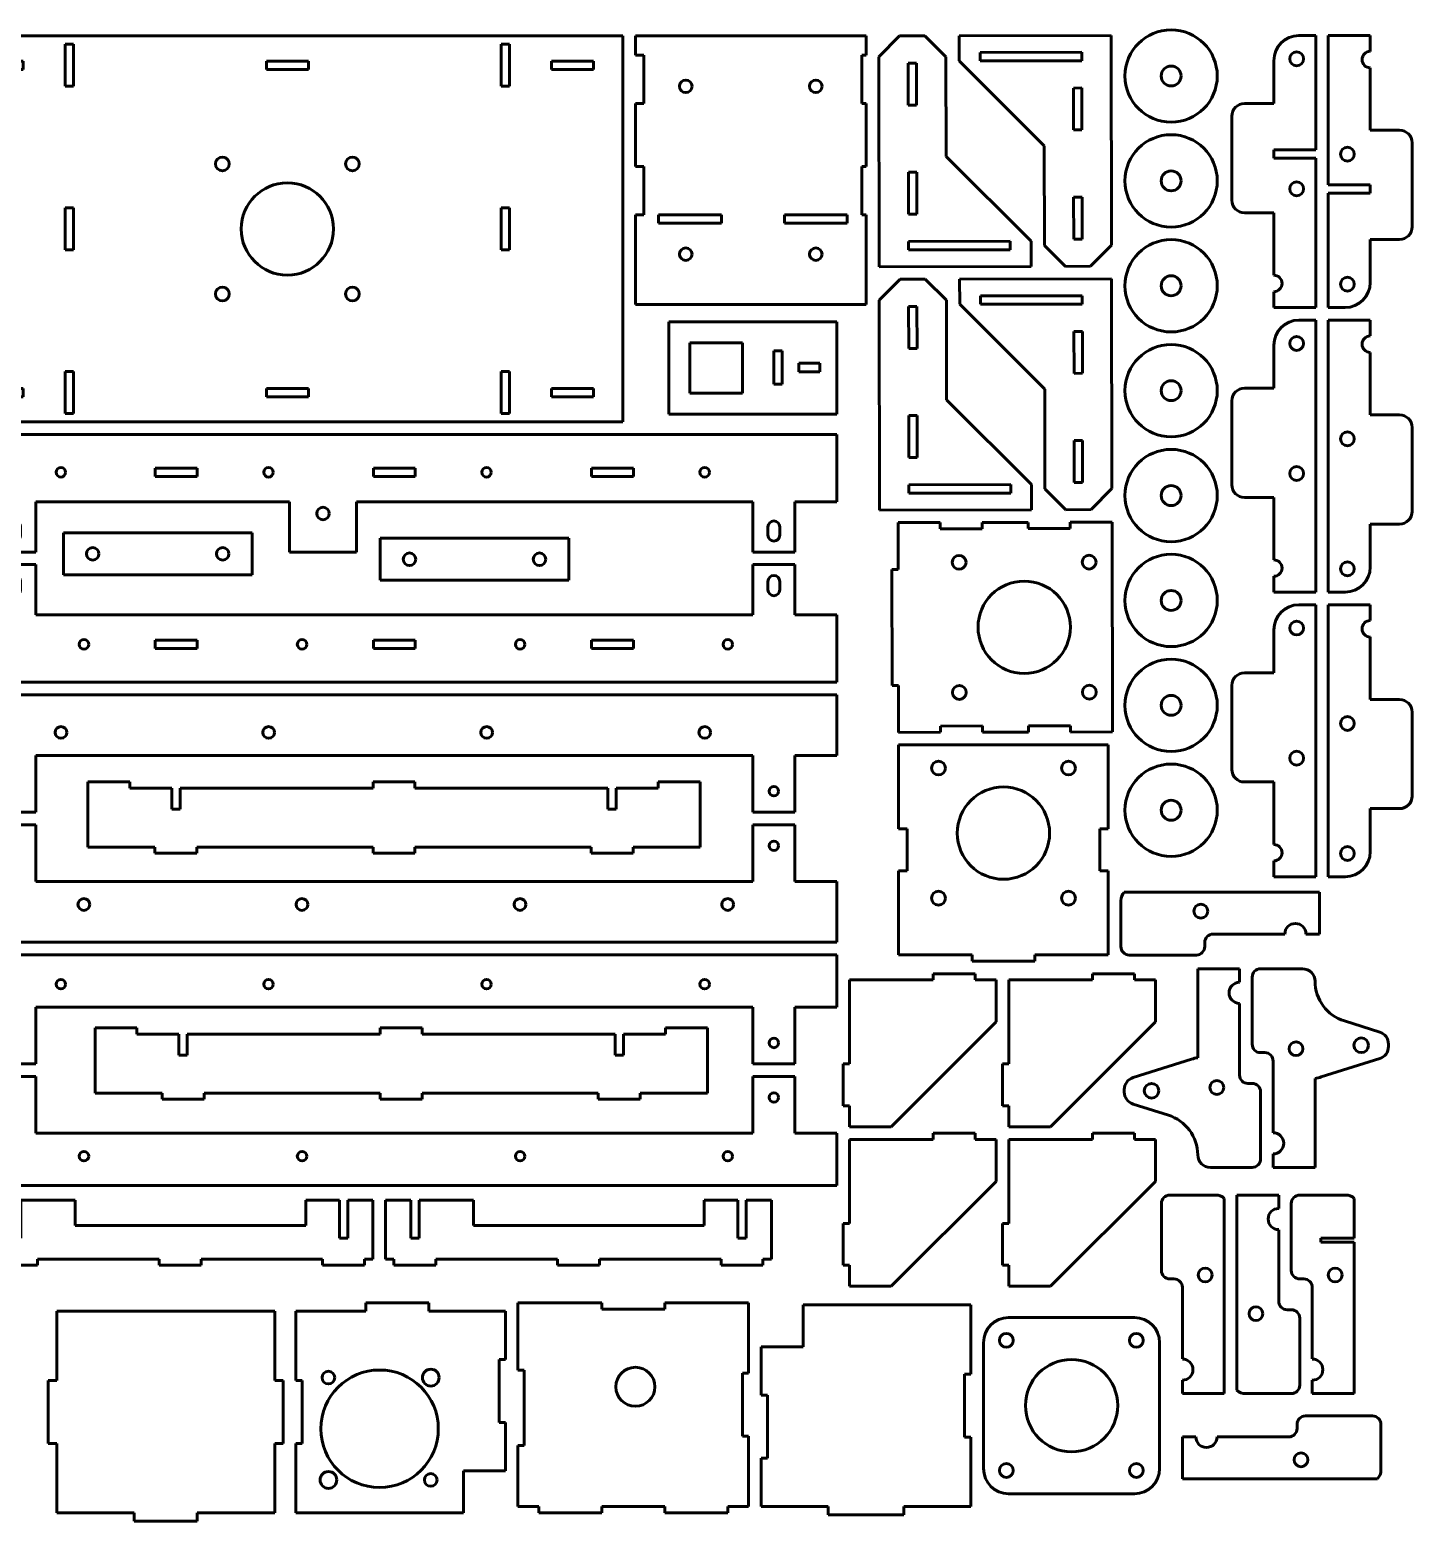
# Model space of a CAD drawing. Header units: millimetres. Extents: x 25 to 1179, y 185 to 548.
# Drawn here: x 849.4 to 1179.1, y 192.1 to 547.6 of the extents above; entities that cross this region are included whole.
import ezdxf

# ---------------------------------------------------------------- set-up
doc = ezdxf.new("R2010")
doc.units = ezdxf.units.MM
for name, color, linetype in [('Default', 7, 'Continuous'), ('EXRTUDER_BASE', 7, 'Continuous'), ('EXT_FAN_', 7, 'Continuous'), ('EXT_FRONT', 7, 'Continuous'), ('EXT_SIDE', 7, 'Continuous'), ('EXT_TOP_', 7, 'Continuous'), ('EXTRUDER_BOTTOM', 7, 'Continuous'), ('EXTRUDER_BOTTOM_', 7, 'Continuous'), ('EXTRUDER_MIDDLE', 7, 'Continuous'), ('EXTRUDER_MIDDLE_', 7, 'Continuous'), ('EXTRUDER_TOP', 7, 'Continuous'), ('LEG', 7, 'Continuous'), ('LIMIT_SWICH_PLAT', 7, 'Continuous'), ('LONG_SUPPORT', 7, 'Continuous'), ('MOTOR_CLAMP', 7, 'Continuous'), ('RACK_PINION_SIDE', 7, 'Continuous'), ('SMALL_SUPPORT', 7, 'Continuous'), ('TOP_CORNER_SUPPO', 7, 'Continuous'), ('X_HOLDING_PLATE', 7, 'Continuous'), ('X_HOLDING_PLATE_', 7, 'Continuous'), ('X_HOLDING_TOP_PL', 7, 'Continuous'), ('X_MIDDLE_PLATE', 7, 'Continuous'), ('X_RACK_SUPPORT_P', 7, 'Continuous'), ('X_SLIDE_PLATE', 7, 'Continuous'), ('Z_SLIDE_PLATE', 7, 'Continuous')]:
    doc.layers.add(name, color=color, linetype=linetype)

# ---------------------------------------------------------------- blocks, each defined once
blk = doc.blocks.new('SE14')
at = {"layer": 'LEG', "color": 7, "linetype": 'Continuous', "lineweight": 60}
for p, q in [((1056.86, 546.11), (1051.87, 541.1)), ((1056.86, 546.11), (1062.86, 546.12)), ((1067.87, 541.13), (1062.86, 546.12)), ((1051.97, 491.1), (1051.87, 541.1)), ((1067.87, 541.13), (1067.92, 517.36)), ((1060.88, 539.62), (1058.88, 539.61)), ((1058.88, 539.61), (1058.9, 529.61)), ((1060.88, 539.62), (1060.9, 529.62)), ((1058.9, 529.61), (1060.9, 529.62)), ((1088.19, 497.17), (1067.92, 517.36)), ((1060.93, 513.62), (1058.93, 513.61)), ((1058.93, 513.61), (1058.95, 503.61)), ((1060.93, 513.62), (1060.95, 503.62)), ((1058.95, 503.61), (1060.95, 503.62)), ((1083.22, 497.16), (1058.96, 497.11)), ((1058.96, 497.11), (1058.96, 495.11)), ((1083.23, 495.16), (1058.96, 495.11)), ((1083.22, 497.16), (1083.23, 495.16)), ((1088.2, 491.17), (1088.19, 497.17)), ((1088.2, 491.17), (1051.97, 491.1))]:
    blk.add_line(p, q, dxfattribs=at)
blk = doc.blocks.new('SE15')
at = {"layer": 'LEG', "color": 7, "linetype": 'Continuous', "lineweight": 60}
for p, q in [((1071.05, 546.14), (1107.27, 546.21)), ((1071.05, 546.14), (1071.06, 540.14)), ((1107.27, 546.21), (1107.37, 496.21)), ((1076.02, 542.15), (1100.28, 542.2)), ((1076.02, 540.15), (1076.02, 542.15)), ((1100.29, 540.2), (1100.28, 542.2)), ((1071.06, 540.14), (1091.33, 519.95)), ((1076.02, 540.15), (1100.29, 540.2)), ((1100.3, 533.7), (1098.3, 533.69)), ((1098.32, 523.69), (1098.3, 533.69)), ((1100.32, 523.7), (1100.3, 533.7)), ((1098.32, 523.69), (1100.32, 523.7)), ((1091.37, 496.18), (1091.33, 519.95)), ((1100.35, 507.7), (1098.35, 507.69)), ((1098.37, 497.69), (1098.35, 507.69)), ((1100.37, 497.7), (1100.35, 507.7)), ((1098.37, 497.69), (1100.37, 497.7)), ((1091.37, 496.18), (1096.38, 491.19)), ((1102.38, 491.2), (1107.37, 496.21)), ((1102.38, 491.2), (1096.38, 491.19))]:
    blk.add_line(p, q, dxfattribs=at)
blk = doc.blocks.new('SE18')
at = {"layer": 'MOTOR_CLAMP', "color": 7, "linetype": 'Continuous', "lineweight": 60}
for p, q in [((1056.51, 430.11), (1066.51, 430.13)), ((1056.53, 418.93), (1056.51, 430.11)), ((1066.51, 430.13), (1066.51, 428.63)), ((1076.51, 430.15), (1087.51, 430.17)), ((1076.51, 430.15), (1076.51, 428.65)), ((1087.51, 428.67), (1087.51, 430.17)), ((1097.51, 430.19), (1107.51, 430.21)), ((1097.51, 430.19), (1097.51, 428.69)), ((1107.51, 430.21), (1107.61, 380.21)), ((1066.51, 428.63), (1076.51, 428.65)), ((1087.51, 428.67), (1097.51, 428.69)), ((1055.09, 391.28), (1055.03, 418.93)), ((1055.03, 418.93), (1056.53, 418.93)), ((1056.59, 391.29), (1055.09, 391.28)), ((1056.61, 380.11), (1056.59, 391.29)), ((1066.61, 381.63), (1076.61, 381.65)), ((1066.61, 381.63), (1066.61, 380.13)), ((1076.61, 381.65), (1076.61, 380.15)), ((1087.61, 381.67), (1097.61, 381.69)), ((1087.61, 380.17), (1087.61, 381.67)), ((1097.61, 381.69), (1097.61, 380.19)), ((1066.61, 380.13), (1056.61, 380.11)), ((1087.61, 380.17), (1076.61, 380.15)), ((1107.61, 380.21), (1097.61, 380.19))]:
    blk.add_line(p, q, dxfattribs=at)
for centre, radius in [((1071.03, 420.64), 1.65), ((1102.03, 420.7), 1.65), ((1086.56, 405.17), 11), ((1071.09, 389.64), 1.65), ((1102.09, 389.7), 1.65)]:
    blk.add_circle(centre, radius, dxfattribs=at)
blk = doc.blocks.new('SE22')
at = {"layer": 'LEG', "color": 7, "linetype": 'Continuous', "lineweight": 60}
for p, q in [((1056.98, 488.11), (1051.99, 483.1)), ((1056.98, 488.11), (1062.98, 488.12)), ((1067.99, 483.13), (1062.98, 488.12)), ((1052.09, 433.1), (1051.99, 483.1)), ((1060.99, 481.62), (1058.99, 481.61)), ((1058.99, 481.61), (1059.01, 471.61)), ((1060.99, 481.62), (1061.01, 471.62)), ((1067.99, 483.13), (1068.04, 459.36)), ((1059.01, 471.61), (1061.01, 471.62)), ((1088.31, 439.17), (1068.04, 459.36)), ((1061.04, 455.62), (1059.04, 455.61)), ((1059.04, 455.61), (1059.06, 445.61)), ((1061.04, 455.62), (1061.06, 445.62)), ((1059.06, 445.61), (1061.06, 445.62)), ((1083.34, 439.16), (1059.08, 439.11)), ((1059.08, 439.11), (1059.08, 437.11)), ((1083.34, 439.16), (1083.35, 437.16)), ((1088.32, 433.17), (1088.31, 439.17)), ((1083.35, 437.16), (1059.08, 437.11)), ((1088.32, 433.17), (1052.09, 433.1))]:
    blk.add_line(p, q, dxfattribs=at)
blk = doc.blocks.new('SE23')
at = {"layer": 'LEG', "color": 7, "linetype": 'Continuous', "lineweight": 60}
for p, q in [((1071.16, 488.14), (1107.39, 488.21)), ((1071.16, 488.14), (1071.18, 482.14)), ((1107.39, 488.21), (1107.49, 438.21)), ((1076.14, 484.15), (1100.4, 484.2)), ((1076.14, 482.15), (1076.14, 484.15)), ((1100.4, 482.2), (1100.4, 484.2)), ((1071.18, 482.14), (1091.44, 461.95)), ((1076.14, 482.15), (1100.4, 482.2)), ((1100.42, 475.7), (1098.42, 475.69)), ((1098.44, 465.69), (1098.42, 475.69)), ((1100.44, 465.7), (1100.42, 475.7)), ((1098.44, 465.69), (1100.44, 465.7)), ((1091.49, 438.18), (1091.44, 461.95)), ((1100.47, 449.7), (1098.47, 449.69)), ((1098.49, 439.69), (1098.47, 449.69)), ((1100.49, 439.7), (1100.47, 449.7)), ((1091.49, 438.18), (1096.5, 433.19)), ((1098.49, 439.69), (1100.49, 439.7)), ((1102.5, 433.2), (1107.49, 438.21)), ((1102.5, 433.2), (1096.5, 433.19))]:
    blk.add_line(p, q, dxfattribs=at)
blk = doc.blocks.new('SE33')
at = {"layer": 'MOTOR_CLAMP', "color": 7, "linetype": 'Continuous', "lineweight": 60}
for p, q in [((1056.61, 377.11), (1106.61, 377.11)), ((1056.61, 357.11), (1056.61, 377.11)), ((1106.61, 377.11), (1106.61, 357.11)), ((1058.61, 357.11), (1056.61, 357.11)), ((1058.61, 347.11), (1058.61, 357.11)), ((1106.61, 357.11), (1104.61, 357.11)), ((1104.61, 347.11), (1104.61, 357.11)), ((1056.61, 327.11), (1056.61, 347.11)), ((1058.61, 347.11), (1056.61, 347.11)), ((1106.61, 347.11), (1104.61, 347.11)), ((1106.61, 347.11), (1106.61, 327.11)), ((1074.11, 327.11), (1056.61, 327.11)), ((1074.11, 325.61), (1074.11, 327.11)), ((1106.61, 327.11), (1089.11, 327.11)), ((1089.11, 325.61), (1089.11, 327.11)), ((1089.11, 325.61), (1074.11, 325.61))]:
    blk.add_line(p, q, dxfattribs=at)
for centre, radius in [((1066.11, 371.61), 1.65), ((1097.11, 371.61), 1.65), ((1081.61, 356.11), 11), ((1066.11, 340.61), 1.65), ((1097.11, 340.61), 1.65)]:
    blk.add_circle(centre, radius, dxfattribs=at)
blk = doc.blocks.new('SE39')
at = {"layer": 'TOP_CORNER_SUPPO', "color": 7, "linetype": 'Continuous', "lineweight": 60}
for p, q in [((1044.86, 321.1), (1044.86, 301.1)), ((1064.86, 321.1), (1044.86, 321.1)), ((1064.86, 322.6), (1064.86, 321.1)), ((1064.86, 322.6), (1074.86, 322.6)), ((1074.86, 322.6), (1074.86, 321.1)), ((1079.86, 321.1), (1074.86, 321.1)), ((1079.86, 311.1), (1079.86, 321.1)), ((1079.86, 311.1), (1054.86, 286.1)), ((1043.36, 301.1), (1044.86, 301.1)), ((1043.36, 291.1), (1043.36, 301.1)), ((1043.36, 291.1), (1044.86, 291.1)), ((1044.86, 291.1), (1044.86, 286.1)), ((1044.86, 286.1), (1054.86, 286.1))]:
    blk.add_line(p, q, dxfattribs=at)
blk = doc.blocks.new('SE47')
at = {"layer": 'TOP_CORNER_SUPPO', "color": 7, "linetype": 'Continuous', "lineweight": 60}
for p, q in [((1082.86, 321.1), (1082.86, 301.1)), ((1102.86, 321.1), (1082.86, 321.1)), ((1102.86, 322.6), (1102.86, 321.1)), ((1102.86, 322.6), (1112.86, 322.6)), ((1112.86, 322.6), (1112.86, 321.1)), ((1117.86, 321.1), (1112.86, 321.1)), ((1117.86, 311.1), (1117.86, 321.1)), ((1117.86, 311.1), (1092.86, 286.1)), ((1081.36, 301.1), (1082.86, 301.1)), ((1081.36, 291.1), (1081.36, 301.1)), ((1081.36, 291.1), (1082.86, 291.1)), ((1082.86, 291.1), (1082.86, 286.1)), ((1082.86, 286.1), (1092.86, 286.1))]:
    blk.add_line(p, q, dxfattribs=at)
blk = doc.blocks.new('SE60')
at = {"layer": 'TOP_CORNER_SUPPO', "color": 7, "linetype": 'Continuous', "lineweight": 60}
for p, q in [((1102.86, 284.6), (1102.86, 283.1)), ((1102.86, 284.6), (1112.86, 284.6)), ((1112.86, 284.6), (1112.86, 283.1)), ((1082.86, 283.1), (1082.86, 263.1)), ((1102.86, 283.1), (1082.86, 283.1)), ((1117.86, 283.1), (1112.86, 283.1)), ((1117.86, 273.1), (1117.86, 283.1)), ((1117.86, 273.1), (1092.86, 248.1)), ((1081.36, 263.1), (1082.86, 263.1)), ((1081.36, 253.1), (1081.36, 263.1)), ((1081.36, 253.1), (1082.86, 253.1)), ((1082.86, 253.1), (1082.86, 248.1)), ((1082.86, 248.1), (1092.86, 248.1))]:
    blk.add_line(p, q, dxfattribs=at)
blk = doc.blocks.new('SE61')
at = {"layer": 'TOP_CORNER_SUPPO', "color": 7, "linetype": 'Continuous', "lineweight": 60}
for p, q in [((1064.86, 284.6), (1064.86, 283.1)), ((1064.86, 284.6), (1074.86, 284.6)), ((1074.86, 284.6), (1074.86, 283.1)), ((1044.86, 283.1), (1044.86, 263.1)), ((1064.86, 283.1), (1044.86, 283.1)), ((1079.86, 283.1), (1074.86, 283.1)), ((1079.86, 273.1), (1079.86, 283.1)), ((1079.86, 273.1), (1054.86, 248.1)), ((1043.36, 263.1), (1044.86, 263.1)), ((1043.36, 253.1), (1043.36, 263.1)), ((1043.36, 253.1), (1044.86, 253.1)), ((1044.86, 253.1), (1044.86, 248.1)), ((1044.86, 248.1), (1054.86, 248.1))]:
    blk.add_line(p, q, dxfattribs=at)
blk = doc.blocks.new('SE77')
at = {"layer": 'Z_SLIDE_PLATE', "color": 7, "linetype": 'Continuous', "lineweight": 60}
for p, q in [((830.86, 454.1), (830.86, 546.1)), ((830.86, 546.1), (990.86, 546.1)), ((857.86, 544.11), (857.86, 534.11)), ((857.86, 544.11), (859.86, 544.11)), ((859.86, 544.11), (859.86, 534.11)), ((961.86, 544.11), (961.86, 534.11)), ((961.86, 544.11), (963.86, 544.11)), ((963.86, 544.11), (963.86, 534.11)), ((990.86, 546.1), (990.86, 454.1)), ((837.86, 540.1), (847.86, 540.1)), ((837.86, 540.1), (837.86, 538.1)), ((837.86, 538.1), (847.86, 538.1)), ((847.86, 540.1), (847.86, 538.1)), ((905.86, 540.1), (905.86, 538.1)), ((905.86, 540.1), (915.86, 540.1)), ((905.86, 538.1), (915.86, 538.1)), ((915.86, 538.1), (915.86, 540.1)), ((973.86, 540.1), (983.86, 540.1)), ((973.86, 540.1), (973.86, 538.1)), ((973.86, 538.1), (983.86, 538.1)), ((983.86, 538.1), (983.86, 540.1)), ((859.86, 534.11), (857.86, 534.11)), ((963.86, 534.11), (961.86, 534.11)), ((857.86, 505.11), (859.86, 505.11)), ((857.86, 505.11), (857.86, 495.11)), ((859.86, 505.11), (859.86, 495.11)), ((961.86, 505.11), (963.86, 505.11)), ((961.86, 505.11), (961.86, 495.11)), ((963.86, 505.11), (963.86, 495.11)), ((859.86, 495.11), (857.86, 495.11)), ((963.86, 495.11), (961.86, 495.11)), ((859.86, 466.11), (857.86, 466.11)), ((857.86, 466.11), (857.86, 456.11)), ((859.86, 466.11), (859.86, 456.11)), ((963.86, 466.11), (961.86, 466.11)), ((961.86, 466.11), (961.86, 456.11)), ((963.86, 466.11), (963.86, 456.11)), ((847.86, 462.11), (837.86, 462.11)), ((837.86, 460.11), (837.86, 462.11)), ((847.86, 460.11), (847.86, 462.11)), ((905.86, 462.11), (905.86, 460.11)), ((905.86, 462.11), (915.86, 462.11)), ((915.86, 460.11), (915.86, 462.11)), ((973.86, 462.11), (983.86, 462.11)), ((973.86, 462.11), (973.86, 460.11)), ((983.86, 460.11), (983.86, 462.11)), ((837.86, 460.11), (847.86, 460.11)), ((905.86, 460.11), (915.86, 460.11)), ((973.86, 460.11), (983.86, 460.11)), ((857.86, 456.11), (859.86, 456.11)), ((961.86, 456.11), (963.86, 456.11)), ((990.86, 454.1), (830.86, 454.1))]:
    blk.add_line(p, q, dxfattribs=at)
for centre, radius in [((895.36, 515.6), 1.65), ((926.36, 515.6), 1.65), ((910.86, 500.1), 11), ((895.36, 484.6), 1.65), ((926.36, 484.6), 1.65)]:
    blk.add_circle(centre, radius, dxfattribs=at)
blk = doc.blocks.new('SE78')
at = {"layer": 'SMALL_SUPPORT', "color": 7, "linetype": 'Continuous', "lineweight": 60}
for p, q in [((839.27, 254.6), (839.27, 268.6)), ((839.27, 268.6), (845.27, 268.6)), ((845.27, 259.6), (845.27, 268.6)), ((847.27, 259.6), (847.27, 268.6)), ((860.27, 268.6), (847.27, 268.6)), ((860.27, 268.6), (860.27, 262.6)), ((915.27, 268.6), (915.27, 262.6)), ((915.27, 268.6), (923.27, 268.6)), ((923.27, 259.6), (923.27, 268.6)), ((925.27, 259.6), (925.27, 268.6)), ((931.27, 268.6), (925.27, 268.6)), ((931.27, 268.6), (931.27, 254.6)), ((847.27, 259.6), (845.27, 259.6)), ((860.27, 262.6), (915.27, 262.6)), ((925.27, 259.6), (923.27, 259.6)), ((841.27, 254.6), (839.27, 254.6)), ((841.27, 253.1), (841.27, 254.6)), ((851.27, 253.1), (841.27, 253.1)), ((880.27, 254.6), (851.27, 254.6)), ((851.27, 253.1), (851.27, 254.6)), ((880.27, 253.1), (880.27, 254.6)), ((890.27, 253.1), (880.27, 253.1)), ((890.27, 253.1), (890.27, 254.6)), ((919.27, 254.6), (890.27, 254.6)), ((919.27, 253.1), (919.27, 254.6)), ((919.27, 253.1), (929.27, 253.1)), ((931.27, 254.6), (929.27, 254.6)), ((929.27, 253.1), (929.27, 254.6))]:
    blk.add_line(p, q, dxfattribs=at)
blk = doc.blocks.new('SE79')
at = {"layer": 'SMALL_SUPPORT', "color": 7, "linetype": 'Continuous', "lineweight": 60}
for p, q in [((934.27, 254.6), (934.27, 268.6)), ((934.27, 268.6), (940.27, 268.6)), ((940.27, 259.6), (940.27, 268.6)), ((942.27, 259.6), (942.27, 268.6)), ((955.27, 268.6), (942.27, 268.6)), ((955.27, 268.6), (955.27, 262.6)), ((1010.27, 268.6), (1010.27, 262.6)), ((1010.27, 268.6), (1018.27, 268.6)), ((1018.27, 259.6), (1018.27, 268.6)), ((1020.27, 259.6), (1020.27, 268.6)), ((1026.27, 268.6), (1020.27, 268.6)), ((1026.27, 268.6), (1026.27, 254.6)), ((942.27, 259.6), (940.27, 259.6)), ((955.27, 262.6), (1010.27, 262.6)), ((1020.27, 259.6), (1018.27, 259.6)), ((936.27, 254.6), (934.27, 254.6)), ((936.27, 253.1), (936.27, 254.6)), ((946.27, 253.1), (936.27, 253.1)), ((975.27, 254.6), (946.27, 254.6)), ((946.27, 253.1), (946.27, 254.6)), ((975.27, 253.1), (975.27, 254.6)), ((985.27, 253.1), (975.27, 253.1)), ((985.27, 253.1), (985.27, 254.6)), ((1014.27, 254.6), (985.27, 254.6)), ((1014.27, 253.1), (1014.27, 254.6)), ((1014.27, 253.1), (1024.27, 253.1)), ((1026.27, 254.6), (1024.27, 254.6)), ((1024.27, 253.1), (1024.27, 254.6))]:
    blk.add_line(p, q, dxfattribs=at)
blk = doc.blocks.new('SE80')
at = {"layer": 'LONG_SUPPORT', "color": 7, "linetype": 'Continuous', "lineweight": 60}
for p, q in [((863.29, 352.79), (863.29, 368.29)), ((873.29, 368.29), (863.29, 368.29)), ((873.29, 368.29), (873.29, 366.79)), ((873.29, 366.79), (883.29, 366.79)), ((883.29, 361.79), (883.29, 366.79)), ((885.29, 366.79), (931.29, 366.79)), ((885.29, 366.79), (885.29, 361.79)), ((941.29, 368.29), (931.29, 368.29)), ((931.29, 368.29), (931.29, 366.79)), ((941.29, 368.29), (941.29, 366.79)), ((941.29, 366.79), (987.29, 366.79)), ((987.29, 366.79), (987.29, 361.79)), ((989.29, 366.79), (999.29, 366.79)), ((989.29, 361.79), (989.29, 366.79)), ((999.29, 368.29), (999.29, 366.79)), ((999.29, 368.29), (1009.29, 368.29)), ((1009.29, 368.29), (1009.29, 352.79)), ((883.29, 361.79), (885.29, 361.79)), ((989.29, 361.79), (987.29, 361.79)), ((879.29, 352.79), (863.29, 352.79)), ((879.29, 351.29), (879.29, 352.79)), ((889.29, 351.29), (889.29, 352.79)), ((931.29, 352.79), (889.29, 352.79)), ((931.29, 351.29), (931.29, 352.79)), ((941.29, 351.29), (941.29, 352.79)), ((983.29, 352.79), (941.29, 352.79)), ((983.29, 351.29), (983.29, 352.79)), ((1009.29, 352.79), (993.29, 352.79)), ((993.29, 351.29), (993.29, 352.79)), ((889.29, 351.29), (879.29, 351.29)), ((941.29, 351.29), (931.29, 351.29)), ((983.29, 351.29), (993.29, 351.29))]:
    blk.add_line(p, q, dxfattribs=at)
blk = doc.blocks.new('SE81')
at = {"layer": 'LONG_SUPPORT', "color": 7, "linetype": 'Continuous', "lineweight": 60}
for p, q in [((865, 294.16), (865, 309.66)), ((875, 309.66), (865, 309.66)), ((875, 309.66), (875, 308.16)), ((943, 309.66), (933, 309.66)), ((933, 309.66), (933, 308.16)), ((943, 309.66), (943, 308.16)), ((1001, 309.66), (1001, 308.16)), ((1001, 309.66), (1011, 309.66)), ((1011, 309.66), (1011, 294.16)), ((875, 308.16), (885, 308.16)), ((885, 303.16), (885, 308.16)), ((887, 308.16), (933, 308.16)), ((887, 308.16), (887, 303.16)), ((943, 308.16), (989, 308.16)), ((989, 308.16), (989, 303.16)), ((991, 308.16), (1001, 308.16)), ((991, 303.16), (991, 308.16)), ((885, 303.16), (887, 303.16)), ((991, 303.16), (989, 303.16)), ((881, 294.16), (865, 294.16)), ((881, 292.66), (881, 294.16)), ((891, 292.66), (881, 292.66)), ((891, 292.66), (891, 294.16)), ((933, 294.16), (891, 294.16)), ((933, 292.66), (933, 294.16)), ((943, 292.66), (933, 292.66)), ((943, 292.66), (943, 294.16)), ((985, 294.16), (943, 294.16)), ((985, 292.66), (985, 294.16)), ((985, 292.66), (995, 292.66)), ((1011, 294.16), (995, 294.16)), ((995, 292.66), (995, 294.16))]:
    blk.add_line(p, q, dxfattribs=at)
blk = doc.blocks.new('SE82')
at = {"layer": 'X_HOLDING_PLATE', "color": 7, "linetype": 'Continuous', "lineweight": 60}
for p, q in [((830.86, 435.1), (830.86, 451.1)), ((830.86, 451.1), (1041.86, 451.1)), ((1041.86, 451.1), (1041.86, 435.1)), ((879.36, 443.1), (879.36, 441.1)), ((879.36, 443.1), (889.36, 443.1)), ((879.36, 441.1), (889.36, 441.1)), ((889.36, 443.1), (889.36, 441.1)), ((941.36, 443.1), (931.36, 443.1)), ((931.36, 441.1), (931.36, 443.1)), ((941.36, 441.1), (931.36, 441.1)), ((941.36, 443.1), (941.36, 441.1)), ((993.36, 443.1), (983.36, 443.1)), ((983.36, 441.1), (983.36, 443.1)), ((993.36, 441.1), (983.36, 441.1)), ((993.36, 443.1), (993.36, 441.1)), ((840.86, 435.1), (830.86, 435.1)), ((840.86, 423.1), (840.86, 435.1)), ((911.36, 435.1), (850.86, 435.1)), ((850.86, 435.1), (850.86, 423.1)), ((911.36, 423.1), (911.36, 435.1)), ((1021.86, 435.1), (927.36, 435.1)), ((927.36, 435.1), (927.36, 423.1)), ((1021.86, 423.1), (1021.86, 435.1)), ((1031.86, 435.1), (1031.86, 423.1)), ((1041.86, 435.1), (1031.86, 435.1)), ((844.46, 427.1), (844.46, 429.1)), ((847.26, 429.1), (847.26, 427.1)), ((1025.46, 427.1), (1025.46, 429.1)), ((1028.26, 429.1), (1028.26, 427.1)), ((850.86, 423.1), (840.86, 423.1)), ((927.36, 423.1), (911.36, 423.1)), ((1031.86, 423.1), (1021.86, 423.1))]:
    blk.add_line(p, q, dxfattribs=at)
for centre, radius in [((856.85, 442.1), 1.13), ((906.36, 442.1), 1.13), ((958.36, 442.1), 1.13), ((1010.36, 442.1), 1.13), ((919.36, 432.28), 1.5)]:
    blk.add_circle(centre, radius, dxfattribs=at)
for centre, start, end in [((845.86, 429.1), 0, 180), ((1026.86, 429.1), 0, 180), ((845.86, 427.1), 180, 0), ((1026.86, 427.1), 180, 0)]:
    blk.add_arc(centre, 1.4, start, end, dxfattribs=at)
blk = doc.blocks.new('SE83')
at = {"layer": 'X_HOLDING_PLATE_', "color": 7, "linetype": 'Continuous', "lineweight": 60}
for p, q in [((840.86, 408.1), (840.86, 420.1)), ((840.86, 420.1), (850.86, 420.1)), ((850.86, 420.1), (850.86, 408.1)), ((1021.86, 408.1), (1021.86, 420.1)), ((1021.86, 420.1), (1031.86, 420.1)), ((1031.86, 420.1), (1031.86, 408.1)), ((844.46, 414.1), (844.46, 416.1)), ((847.26, 416.1), (847.26, 414.1)), ((1025.46, 414.1), (1025.46, 416.1)), ((1028.26, 416.1), (1028.26, 414.1)), ((830.86, 408.1), (840.86, 408.1)), ((830.86, 403.97), (830.86, 408.1)), ((850.86, 408.1), (1021.86, 408.1)), ((1031.86, 408.1), (1041.86, 408.1)), ((1041.86, 408.1), (1041.86, 392.1)), ((828.86, 403.97), (830.86, 403.97)), ((828.86, 395.97), (828.86, 403.97)), ((879.36, 400.1), (879.36, 402.1)), ((879.36, 402.1), (889.36, 402.1)), ((889.36, 402.1), (889.36, 400.1)), ((931.36, 402.1), (941.36, 402.1)), ((931.36, 400.1), (931.36, 402.1)), ((941.36, 402.1), (941.36, 400.1)), ((993.36, 402.1), (983.36, 402.1)), ((983.36, 400.1), (983.36, 402.1)), ((993.36, 400.1), (993.36, 402.1)), ((839.86, 400.97), (834.86, 400.97)), ((834.86, 400.97), (834.86, 398.97)), ((839.86, 398.97), (834.86, 398.97)), ((839.86, 398.97), (839.86, 400.97)), ((879.36, 400.1), (889.36, 400.1)), ((931.36, 400.1), (941.36, 400.1)), ((993.36, 400.1), (983.36, 400.1)), ((828.86, 395.97), (830.86, 395.97)), ((830.86, 392.1), (830.86, 395.97)), ((1041.86, 392.1), (830.86, 392.1))]:
    blk.add_line(p, q, dxfattribs=at)
for centre in [(862.36, 401.1), (914.36, 401.1), (966.36, 401.1), (1015.88, 401.1)]:
    blk.add_circle(centre, 1.13, dxfattribs=at)
for centre, start, end in [((845.86, 416.1), 0, 180), ((1026.86, 416.1), 0, 180), ((845.86, 414.1), 180, 0), ((1026.86, 414.1), 180, 0)]:
    blk.add_arc(centre, 1.4, start, end, dxfattribs=at)
blk = doc.blocks.new('SE84')
at = {"layer": 'X_HOLDING_TOP_PL', "color": 7, "linetype": 'Continuous', "lineweight": 60}
for p, q in [((830.86, 374.6), (830.86, 389.1)), ((830.86, 389.1), (1041.86, 389.1)), ((1041.86, 374.6), (1041.86, 389.1)), ((840.86, 374.6), (830.86, 374.6)), ((840.86, 361.1), (840.86, 374.6)), ((1021.86, 374.6), (850.86, 374.6)), ((850.86, 374.6), (850.86, 361.1)), ((1021.86, 361.1), (1021.86, 374.6)), ((1031.86, 374.6), (1031.86, 361.1)), ((1041.86, 374.6), (1031.86, 374.6)), ((850.86, 361.1), (840.86, 361.1)), ((1031.86, 361.1), (1021.86, 361.1))]:
    blk.add_line(p, q, dxfattribs=at)
for centre, radius in [((856.88, 380.1), 1.4), ((906.39, 380.1), 1.4), ((958.39, 380.1), 1.4), ((1010.39, 380.1), 1.4), ((845.86, 366.1), 1.12), ((1026.86, 366.1), 1.13)]:
    blk.add_circle(centre, radius, dxfattribs=at)
blk = doc.blocks.new('SE85')
at = {"layer": 'X_HOLDING_TOP_PL', "color": 7, "linetype": 'Continuous', "lineweight": 60}
for p, q in [((840.86, 344.6), (840.86, 358.1)), ((840.86, 358.1), (850.86, 358.1)), ((850.86, 358.1), (850.86, 344.6)), ((1021.86, 344.6), (1021.86, 358.1)), ((1021.86, 358.1), (1031.86, 358.1)), ((1031.86, 358.1), (1031.86, 344.6)), ((830.86, 344.6), (840.86, 344.6)), ((830.86, 344.6), (830.86, 330.1)), ((850.86, 344.6), (1021.86, 344.6)), ((1031.86, 344.6), (1041.86, 344.6)), ((1041.86, 344.6), (1041.86, 330.1)), ((1041.86, 330.1), (830.86, 330.1))]:
    blk.add_line(p, q, dxfattribs=at)
for centre, radius in [((845.86, 353.1), 1.13), ((1026.86, 353.1), 1.12), ((862.33, 339.1), 1.4), ((914.33, 339.1), 1.4), ((966.33, 339.1), 1.4), ((1015.85, 339.1), 1.4)]:
    blk.add_circle(centre, radius, dxfattribs=at)
blk = doc.blocks.new('SE86')
at = {"layer": 'X_MIDDLE_PLATE', "color": 7, "linetype": 'Continuous', "lineweight": 60}
for p, q in [((830.86, 314.6), (830.86, 327.1)), ((830.86, 327.1), (1041.86, 327.1)), ((1041.86, 314.6), (1041.86, 327.1)), ((840.86, 314.6), (830.86, 314.6)), ((840.86, 301.1), (840.86, 314.6)), ((1021.86, 314.6), (850.86, 314.6)), ((850.86, 314.6), (850.86, 301.1)), ((1021.86, 301.1), (1021.86, 314.6)), ((1031.86, 314.6), (1031.86, 301.1)), ((1041.86, 314.6), (1031.86, 314.6)), ((850.86, 301.1), (840.86, 301.1)), ((1031.86, 301.1), (1021.86, 301.1))]:
    blk.add_line(p, q, dxfattribs=at)
for centre, radius in [((856.85, 320.1), 1.13), ((906.36, 320.1), 1.13), ((958.36, 320.1), 1.13), ((1010.36, 320.1), 1.13), ((845.86, 306.1), 1.12), ((1026.86, 306.1), 1.13)]:
    blk.add_circle(centre, radius, dxfattribs=at)
blk = doc.blocks.new('SE87')
at = {"layer": 'X_MIDDLE_PLATE', "color": 7, "linetype": 'Continuous', "lineweight": 60}
for p, q in [((840.86, 284.6), (840.86, 298.1)), ((840.86, 298.1), (850.86, 298.1)), ((850.86, 298.1), (850.86, 284.6)), ((1021.86, 284.6), (1021.86, 298.1)), ((1021.86, 298.1), (1031.86, 298.1)), ((1031.86, 298.1), (1031.86, 284.6)), ((830.86, 284.6), (840.86, 284.6)), ((830.86, 284.6), (830.86, 272.1)), ((850.86, 284.6), (1021.86, 284.6)), ((1031.86, 284.6), (1041.86, 284.6)), ((1041.86, 284.6), (1041.86, 272.1)), ((1041.86, 272.1), (830.86, 272.1))]:
    blk.add_line(p, q, dxfattribs=at)
for centre, radius in [((845.86, 293.1), 1.13), ((1026.86, 293.1), 1.12), ((862.36, 279.1), 1.13), ((914.36, 279.1), 1.13), ((966.36, 279.1), 1.13), ((1015.88, 279.1), 1.13)]:
    blk.add_circle(centre, radius, dxfattribs=at)
blk = doc.blocks.new('SE88')
at = {"layer": 'X_SLIDE_PLATE', "color": 7, "linetype": 'Continuous', "lineweight": 60}
for p, q in [((993.86, 546.1), (1048.86, 546.1)), ((993.86, 541.49), (993.86, 546.1)), ((1048.86, 546.1), (1048.86, 541.49)), ((993.86, 541.49), (995.86, 541.49)), ((995.86, 541.49), (995.86, 529.99)), ((1048.86, 541.49), (1047.86, 541.49)), ((1047.86, 541.49), (1047.86, 529.99)), ((993.86, 514.99), (993.86, 529.99)), ((993.86, 529.99), (995.86, 529.99)), ((1048.86, 529.99), (1047.86, 529.99)), ((1048.86, 529.99), (1048.86, 514.99)), ((993.86, 514.99), (995.86, 514.99)), ((995.86, 503.49), (995.86, 514.99)), ((1048.86, 514.99), (1047.86, 514.99)), ((1047.86, 514.99), (1047.86, 503.47)), ((993.86, 482.1), (993.86, 503.49)), ((993.86, 503.49), (995.86, 503.49)), ((1014.36, 503.47), (999.36, 503.47)), ((999.36, 503.47), (999.36, 501.47)), ((999.36, 501.47), (1014.36, 501.47)), ((1014.36, 503.47), (1014.36, 501.47)), ((1029.36, 503.47), (1029.36, 501.47)), ((1044.36, 503.47), (1029.36, 503.47)), ((1044.36, 501.47), (1029.36, 501.47)), ((1044.36, 503.47), (1044.36, 501.47)), ((1048.86, 503.47), (1047.86, 503.47)), ((1048.86, 503.47), (1048.86, 482.1)), ((1048.86, 482.1), (993.86, 482.1))]:
    blk.add_line(p, q, dxfattribs=at)
for centre in [(1005.86, 534.1), (1036.86, 534.1), (1005.86, 494.1), (1036.86, 494.1)]:
    blk.add_circle(centre, 1.5, dxfattribs=at)
blk = doc.blocks.new('SE89')
at = {"layer": 'X_RACK_SUPPORT_P', "color": 7, "linetype": 'Continuous', "lineweight": 60}
for p, q in [((932.98, 416.37), (932.98, 426.37)), ((932.98, 426.37), (977.98, 426.37)), ((977.98, 426.37), (977.98, 416.37)), ((977.98, 416.37), (932.98, 416.37))]:
    blk.add_line(p, q, dxfattribs=at)
for centre in [(939.98, 421.37), (970.98, 421.37)]:
    blk.add_circle(centre, 1.5, dxfattribs=at)
blk = doc.blocks.new('SE90')
at = {"layer": 'X_RACK_SUPPORT_P', "color": 7, "linetype": 'Continuous', "lineweight": 60}
for p, q in [((857.44, 417.67), (857.44, 427.67)), ((857.44, 427.67), (902.44, 427.67)), ((902.44, 427.67), (902.44, 417.67)), ((902.44, 417.67), (857.44, 417.67))]:
    blk.add_line(p, q, dxfattribs=at)
for centre in [(864.44, 422.67), (895.44, 422.67)]:
    blk.add_circle(centre, 1.5, dxfattribs=at)
blk = doc.blocks.new('SE91')
at = {"layer": 'LIMIT_SWICH_PLAT', "color": 7, "linetype": 'Continuous', "lineweight": 60}
for p, q in [((1001.85, 455.95), (1001.85, 477.95)), ((1001.85, 477.95), (1041.85, 477.95)), ((1041.85, 477.95), (1041.85, 455.95)), ((1006.85, 472.95), (1019.35, 472.95)), ((1006.85, 460.95), (1006.85, 472.95)), ((1019.35, 472.95), (1019.35, 460.95)), ((1028.85, 471.08), (1026.85, 471.08)), ((1026.85, 463.08), (1026.85, 471.08)), ((1028.85, 463.08), (1028.85, 471.08)), ((1032.85, 468.08), (1037.85, 468.08)), ((1032.85, 466.08), (1032.85, 468.08)), ((1037.85, 466.08), (1032.85, 466.08)), ((1037.85, 468.08), (1037.85, 466.08)), ((1028.85, 463.08), (1026.85, 463.08)), ((1019.35, 460.95), (1006.85, 460.95)), ((1041.85, 455.95), (1001.85, 455.95))]:
    blk.add_line(p, q, dxfattribs=at)
blk = doc.blocks.new('SE101')
at = {"layer": 'RACK_PINION_SIDE', "color": 7, "linetype": 'Continuous', "lineweight": 60}
for radius in [11, 2.38]:
    blk.add_circle((1121.59, 536.56), radius, dxfattribs=at)
blk = doc.blocks.new('SE112')
at = {"layer": 'EXT_FAN_', "color": 7, "linetype": 'Continuous', "lineweight": 60}
for p, q in [((912.85, 242.14), (929.6, 242.14)), ((912.85, 225.64), (912.85, 242.14)), ((929.6, 244.14), (944.6, 244.14)), ((929.6, 244.14), (929.6, 242.14)), ((944.6, 244.14), (944.6, 242.14)), ((944.6, 242.14), (962.85, 242.14)), ((962.85, 242.14), (962.85, 230.64)), ((961.35, 230.64), (961.35, 215.64)), ((962.85, 230.64), (961.35, 230.64)), ((914.35, 225.64), (912.85, 225.64)), ((914.35, 210.64), (914.35, 225.64)), ((961.35, 215.64), (962.85, 215.64)), ((962.85, 215.64), (962.85, 204.14)), ((912.85, 194.14), (912.85, 210.64)), ((912.85, 210.64), (914.35, 210.64)), ((962.85, 204.14), (952.85, 204.14)), ((952.85, 204.14), (952.85, 194.14)), ((952.85, 194.14), (912.85, 194.14))]:
    blk.add_line(p, q, dxfattribs=at)
for centre, radius in [((932.85, 214.14), 14), ((920.65, 226.33), 1.5), ((945.05, 226.33), 2), ((920.65, 201.94), 2), ((945.05, 201.94), 1.5)]:
    blk.add_circle(centre, radius, dxfattribs=at)
blk = doc.blocks.new('SE113')
at = {"layer": 'EXT_FRONT', "color": 7, "linetype": 'Continuous', "lineweight": 60}
for p, q in [((907.85, 242.14), (855.85, 242.14)), ((855.85, 242.14), (855.85, 225.64)), ((907.85, 225.64), (907.85, 242.14)), ((855.85, 225.64), (853.85, 225.64)), ((853.85, 225.64), (853.85, 210.64)), ((909.85, 225.64), (907.85, 225.64)), ((909.85, 210.64), (909.85, 225.64)), ((853.85, 210.64), (855.85, 210.64)), ((855.85, 210.64), (855.85, 194.12)), ((907.85, 194.12), (907.85, 210.64)), ((907.85, 210.64), (909.85, 210.64)), ((855.85, 194.12), (874.35, 194.12)), ((874.35, 194.12), (874.35, 192.12)), ((874.35, 192.12), (889.35, 192.12)), ((889.35, 192.12), (889.35, 194.12)), ((889.35, 194.12), (907.85, 194.12))]:
    blk.add_line(p, q, dxfattribs=at)
blk = doc.blocks.new('SE114')
at = {"layer": 'EXT_SIDE', "color": 7, "linetype": 'Continuous', "lineweight": 60}
for p, q in [((1033.85, 233.66), (1033.85, 243.66)), ((1033.85, 243.66), (1073.85, 243.66)), ((1073.85, 243.66), (1073.85, 227.16)), ((1023.85, 222.16), (1023.85, 233.66)), ((1023.85, 233.66), (1033.85, 233.66)), ((1073.85, 227.16), (1072.35, 227.16)), ((1072.35, 227.16), (1072.35, 212.16)), ((1025.35, 222.16), (1023.85, 222.16)), ((1025.35, 207.16), (1025.35, 222.16)), ((1072.35, 212.16), (1073.85, 212.16)), ((1073.85, 212.16), (1073.85, 195.64)), ((1023.85, 195.64), (1023.85, 207.16)), ((1023.85, 207.16), (1025.35, 207.16)), ((1039.85, 195.64), (1023.85, 195.64)), ((1039.85, 193.64), (1039.85, 195.64)), ((1073.85, 195.64), (1057.85, 195.64)), ((1057.85, 195.64), (1057.85, 193.64)), ((1057.85, 193.64), (1039.85, 193.64))]:
    blk.add_line(p, q, dxfattribs=at)
blk = doc.blocks.new('SE115')
at = {"layer": 'EXT_TOP_', "color": 7, "linetype": 'Continuous', "lineweight": 60}
for p, q in [((965.85, 244.14), (965.85, 228.14)), ((985.85, 244.14), (965.85, 244.14)), ((985.85, 242.64), (985.85, 244.14)), ((1000.85, 242.64), (985.85, 242.64)), ((1020.85, 244.14), (1000.85, 244.14)), ((1000.85, 244.14), (1000.85, 242.64)), ((1020.85, 227.39), (1020.85, 244.14)), ((965.85, 228.14), (967.35, 228.14)), ((967.35, 228.14), (967.35, 210.14)), ((1019.35, 212.39), (1019.35, 227.39)), ((1019.35, 227.39), (1020.85, 227.39)), ((965.85, 210.14), (965.85, 195.64)), ((967.35, 210.14), (965.85, 210.14)), ((1020.85, 212.39), (1019.35, 212.39)), ((1020.85, 195.64), (1020.85, 212.39)), ((965.85, 195.64), (970.85, 195.64)), ((970.85, 195.64), (970.85, 194.14)), ((985.85, 195.64), (1000.85, 195.64)), ((985.85, 194.14), (985.85, 195.64)), ((1000.85, 195.64), (1000.85, 194.14)), ((1020.85, 195.64), (1015.85, 195.64)), ((1015.85, 195.64), (1015.85, 194.14)), ((970.85, 194.14), (985.85, 194.14)), ((1000.85, 194.14), (1015.85, 194.14))]:
    blk.add_line(p, q, dxfattribs=at)
blk.add_circle((993.85, 224.14), 4.65, dxfattribs=at)
blk = doc.blocks.new('SE122')
at = {"layer": 'RACK_PINION_SIDE', "color": 7, "linetype": 'Continuous', "lineweight": 60}
for radius in [11, 2.38]:
    blk.add_circle((1121.59, 511.56), radius, dxfattribs=at)
blk = doc.blocks.new('SE123')
at = {"layer": 'RACK_PINION_SIDE', "color": 7, "linetype": 'Continuous', "lineweight": 60}
for radius in [11, 2.38]:
    blk.add_circle((1121.59, 486.56), radius, dxfattribs=at)
blk = doc.blocks.new('SE124')
at = {"layer": 'RACK_PINION_SIDE', "color": 7, "linetype": 'Continuous', "lineweight": 60}
for radius in [11, 2.38]:
    blk.add_circle((1121.59, 461.56), radius, dxfattribs=at)
blk = doc.blocks.new('SE125')
at = {"layer": 'RACK_PINION_SIDE', "color": 7, "linetype": 'Continuous', "lineweight": 60}
for radius in [11, 2.38]:
    blk.add_circle((1121.59, 436.56), radius, dxfattribs=at)
blk = doc.blocks.new('SE126')
at = {"layer": 'RACK_PINION_SIDE', "color": 7, "linetype": 'Continuous', "lineweight": 60}
for radius in [11, 2.38]:
    blk.add_circle((1121.59, 411.56), radius, dxfattribs=at)
blk = doc.blocks.new('SE127')
at = {"layer": 'RACK_PINION_SIDE', "color": 7, "linetype": 'Continuous', "lineweight": 60}
for radius in [11, 2.38]:
    blk.add_circle((1121.59, 386.56), radius, dxfattribs=at)
blk = doc.blocks.new('SE128')
at = {"layer": 'RACK_PINION_SIDE', "color": 7, "linetype": 'Continuous', "lineweight": 60}
for radius in [11, 2.38]:
    blk.add_circle((1121.59, 361.56), radius, dxfattribs=at)
blk = doc.blocks.new('SE129')
at = {"layer": 'EXRTUDER_BASE', "color": 7, "linetype": 'Continuous', "lineweight": 60}
for p, q in [((1082.85, 240.66), (1112.85, 240.66)), ((1076.85, 204.66), (1076.85, 234.66)), ((1118.85, 234.66), (1118.85, 204.66)), ((1112.85, 198.66), (1082.85, 198.66))]:
    blk.add_line(p, q, dxfattribs=at)
for centre, radius in [((1082.3, 235.21), 1.65), ((1113.3, 235.21), 1.65), ((1097.85, 219.66), 11), ((1082.3, 204.21), 1.65), ((1113.3, 204.21), 1.65)]:
    blk.add_circle(centre, radius, dxfattribs=at)
for centre, start, end in [((1082.85, 234.66), 90, 180), ((1112.85, 234.66), 0, 90), ((1082.85, 204.66), 180, 270), ((1112.85, 204.66), 270, 0)]:
    blk.add_arc(centre, 6, start, end, dxfattribs=at)
blk = doc.blocks.new('SE130')
at = {"layer": 'EXTRUDER_BOTTOM', "color": 7, "linetype": 'Continuous', "lineweight": 60}
for p, q in [((1152.08, 478.37), (1156.07, 478.37)), ((1156.07, 413.54), (1156.07, 478.37)), ((1146.08, 462.13), (1146.08, 472.37)), ((1146.08, 462.13), (1139.07, 462.13)), ((1136.07, 459.13), (1136.07, 439.13)), ((1139.07, 436.13), (1146.07, 436.13)), ((1146.07, 436.13), (1146.07, 421.23)), ((1146.07, 417.31), (1146.07, 413.54)), ((1146.07, 413.54), (1156.07, 413.54))]:
    blk.add_line(p, q, dxfattribs=at)
for centre in [(1151.52, 472.82), (1151.52, 441.82)]:
    blk.add_circle(centre, 1.65, dxfattribs=at)
for centre, radius, start, end in [((1152.08, 472.37), 6, 90, 180), ((1139.07, 459.13), 3, 90, 180), ((1139.07, 439.13), 3, 180, 270), ((1146.07, 419.27), 1.96, 270, 90)]:
    blk.add_arc(centre, radius, start, end, dxfattribs=at)
blk = doc.blocks.new('SE131')
at = {"layer": 'EXTRUDER_MIDDLE', "color": 7, "linetype": 'Continuous', "lineweight": 60}
for p, q in [((1119.27, 251.85), (1119.27, 267.85)), ((1121.27, 269.85), (1132.22, 269.85)), ((1134.27, 222.51), (1134.27, 269.04)), ((1122.27, 249.85), (1121.27, 249.85)), ((1124.27, 247.85), (1124.27, 230.77)), ((1124.27, 225.72), (1124.27, 222.51)), ((1124.27, 222.51), (1134.27, 222.51))]:
    blk.add_line(p, q, dxfattribs=at)
blk.add_circle((1129.72, 250.79), 1.65, dxfattribs=at)
for centre, radius, start, end in [((1121.27, 267.85), 2, 90, 180), ((1132.22, 266.85), 3, 46.9364, 90), ((1121.27, 251.85), 2, 180, 270), ((1122.27, 247.85), 2, 0, 90), ((1124.27, 228.24), 2.52, 270, 90)]:
    blk.add_arc(centre, radius, start, end, dxfattribs=at)
blk = doc.blocks.new('SE132')
at = {"layer": 'EXTRUDER_BOTTOM', "color": 7, "linetype": 'Continuous', "lineweight": 60}
for p, q in [((1169.07, 478.37), (1159.07, 478.37)), ((1159.07, 478.37), (1159.07, 413.54)), ((1169.07, 474.6), (1169.07, 478.37)), ((1169.07, 455.78), (1169.07, 470.68)), ((1176.07, 455.78), (1169.07, 455.78)), ((1179.07, 432.78), (1179.07, 452.78)), ((1169.07, 429.78), (1176.07, 429.78)), ((1169.07, 429.78), (1169.07, 419.54)), ((1163.07, 413.54), (1159.07, 413.54))]:
    blk.add_line(p, q, dxfattribs=at)
for centre in [(1163.62, 450.09), (1163.62, 419.09)]:
    blk.add_circle(centre, 1.65, dxfattribs=at)
for centre, radius, start, end in [((1169.07, 472.64), 1.96, 90, 270), ((1176.07, 452.78), 3, 0, 90), ((1176.07, 432.78), 3, 270, 0), ((1163.07, 419.54), 6, 270, 360)]:
    blk.add_arc(centre, radius, start, end, dxfattribs=at)
blk = doc.blocks.new('SE133')
at = {"layer": 'EXTRUDER_MIDDLE', "color": 7, "linetype": 'Continuous', "lineweight": 60}
for p, q in [((1137.25, 269.85), (1137.25, 223.32)), ((1147.25, 269.85), (1137.25, 269.85)), ((1147.25, 266.64), (1147.25, 269.85)), ((1147.25, 244.51), (1147.25, 261.59)), ((1149.25, 242.51), (1150.25, 242.51)), ((1152.25, 240.51), (1152.25, 224.51)), ((1150.25, 222.51), (1139.3, 222.51))]:
    blk.add_line(p, q, dxfattribs=at)
blk.add_circle((1141.81, 241.57), 1.65, dxfattribs=at)
for centre, radius, start, end in [((1147.25, 264.12), 2.52, 90, 270), ((1149.25, 244.51), 2, 180, 270), ((1150.25, 240.51), 2, 0, 90), ((1150.25, 224.51), 2, 270, 0), ((1139.3, 225.51), 3, 226.9364, 270)]:
    blk.add_arc(centre, radius, start, end, dxfattribs=at)
blk = doc.blocks.new('SE135')
at = {"layer": 'EXTRUDER_MIDDLE', "color": 7, "linetype": 'Continuous', "lineweight": 60}
for p, q in [((1153.62, 217.2), (1169.62, 217.2)), ((1151.62, 214.2), (1151.62, 215.2)), ((1171.62, 215.2), (1171.62, 204.25)), ((1127.48, 212.2), (1124.27, 212.2)), ((1124.27, 212.2), (1124.27, 202.2)), ((1149.62, 212.2), (1132.53, 212.2)), ((1124.27, 202.2), (1170.81, 202.2))]:
    blk.add_line(p, q, dxfattribs=at)
blk.add_circle((1152.56, 206.75), 1.65, dxfattribs=at)
for centre, radius, start, end in [((1153.62, 215.2), 2, 90, 180), ((1169.62, 215.2), 2, 0, 90), ((1149.62, 214.2), 2, 270, 0), ((1130.01, 212.2), 2.52, 180, 0), ((1168.62, 204.25), 3, 316.9364, 0)]:
    blk.add_arc(centre, radius, start, end, dxfattribs=at)
blk = doc.blocks.new('SE136')
at = {"layer": 'EXTRUDER_MIDDLE', "color": 7, "linetype": 'Continuous', "lineweight": 60}
for p, q in [((1156.95, 342.05), (1110.42, 342.05)), ((1156.95, 332.05), (1156.95, 342.05)), ((1109.61, 329.05), (1109.61, 340)), ((1131.61, 332.05), (1148.69, 332.05)), ((1153.74, 332.05), (1156.95, 332.05)), ((1127.61, 327.05), (1111.61, 327.05)), ((1129.61, 330.05), (1129.61, 329.05))]:
    blk.add_line(p, q, dxfattribs=at)
blk.add_circle((1128.67, 337.5), 1.65, dxfattribs=at)
for centre, radius, start, end in [((1112.61, 340), 3, 136.9364, 180), ((1151.22, 332.05), 2.52, 0, 180), ((1131.61, 330.05), 2, 90, 180), ((1111.61, 329.05), 2, 180, 270), ((1127.61, 329.05), 2, 270, 360)]:
    blk.add_arc(centre, radius, start, end, dxfattribs=at)
blk = doc.blocks.new('SE137')
at = {"layer": 'EXTRUDER_TOP', "color": 7, "linetype": 'Continuous', "lineweight": 60}
for p, q in [((1137.92, 323.78), (1127.94, 323.78)), ((1127.94, 323.78), (1127.94, 302.57)), ((1137.92, 320.57), (1137.92, 323.78)), ((1137.92, 298.44), (1137.92, 315.52)), ((1126.46, 302.23), (1112.52, 297.85)), ((1139.92, 296.44), (1140.92, 296.44)), ((1110.42, 294.98), (1110.42, 294.39)), ((1120.94, 288.88), (1112.52, 291.53)), ((1142.92, 294.44), (1142.92, 278.44)), ((1140.92, 276.44), (1130.94, 276.44))]:
    blk.add_line(p, q, dxfattribs=at)
for centre, radius in [((1116.92, 294.69), 1.75), ((1132.48, 295.49), 1.65)]:
    blk.add_circle(centre, radius, dxfattribs=at)
for centre, radius, start, end in [((1137.92, 318.04), 2.52, 90, 270), ((1129.46, 292.69), 10, 98.7236, 107.4472), ((1113.42, 294.98), 3, 107.4472, 180), ((1139.92, 298.44), 2, 180, 270), ((1140.92, 294.44), 2, 0, 90), ((1113.42, 294.39), 3, 180, 252.5528), ((1117.94, 279.34), 10, 0.4191, 72.5528), ((1130.94, 279.44), 3, 180.4191, 270), ((1140.92, 278.44), 2, 270, 360)]:
    blk.add_arc(centre, radius, start, end, dxfattribs=at)
blk = doc.blocks.new('SE138')
at = {"layer": 'EXTRUDER_TOP', "color": 7, "linetype": 'Continuous', "lineweight": 60}
for p, q in [((1142.92, 323.78), (1152.91, 323.78)), ((1140.92, 305.78), (1140.92, 321.78)), ((1162.91, 311.33), (1171.32, 308.69)), ((1173.42, 305.23), (1173.42, 305.83)), ((1143.92, 303.78), (1142.92, 303.78)), ((1157.39, 297.99), (1171.32, 302.37)), ((1145.92, 301.78), (1145.92, 284.69)), ((1155.91, 276.44), (1155.91, 297.64)), ((1145.92, 279.65), (1145.92, 276.44)), ((1145.92, 276.44), (1155.91, 276.44))]:
    blk.add_line(p, q, dxfattribs=at)
for centre, radius in [((1151.37, 304.72), 1.65), ((1166.92, 305.53), 1.75)]:
    blk.add_circle(centre, radius, dxfattribs=at)
for centre, radius, start, end in [((1142.92, 321.78), 2, 90, 180), ((1152.91, 320.78), 3, 0.4191, 90), ((1165.91, 320.87), 10, 180.4191, 252.5528), ((1142.92, 305.78), 2, 180, 270), ((1170.42, 305.83), 3, 0, 72.5528), ((1143.92, 301.78), 2, 0, 90), ((1170.42, 305.23), 3, 287.4472, 0), ((1154.39, 307.53), 10, 278.7236, 287.4472), ((1145.92, 282.17), 2.52, 270, 90)]:
    blk.add_arc(centre, radius, start, end, dxfattribs=at)
blk = doc.blocks.new('SE139')
at = {"layer": 'EXTRUDER_BOTTOM_', "color": 7, "linetype": 'Continuous', "lineweight": 60}
for p, q in [((1169.07, 546.21), (1159.07, 546.21)), ((1159.07, 546.21), (1159.07, 510.62)), ((1169.07, 542.43), (1169.07, 546.21)), ((1169.07, 523.62), (1169.07, 538.52)), ((1176.07, 523.62), (1169.07, 523.62)), ((1179.07, 500.62), (1179.07, 520.62)), ((1169.07, 510.62), (1159.07, 510.62)), ((1159.07, 508.62), (1159.07, 481.37)), ((1159.07, 508.62), (1169.07, 508.62)), ((1169.07, 508.62), (1169.07, 510.62)), ((1169.07, 497.62), (1176.07, 497.62)), ((1169.07, 497.62), (1169.07, 487.37)), ((1163.07, 481.37), (1159.07, 481.37))]:
    blk.add_line(p, q, dxfattribs=at)
for centre in [(1163.62, 517.93), (1163.62, 486.93)]:
    blk.add_circle(centre, 1.65, dxfattribs=at)
for centre, radius, start, end in [((1169.07, 540.48), 1.96, 90, 270), ((1176.07, 520.62), 3, 0, 90), ((1176.07, 500.62), 3, 270, 0), ((1163.07, 487.37), 6, 270, 360)]:
    blk.add_arc(centre, radius, start, end, dxfattribs=at)
blk = doc.blocks.new('SE140')
at = {"layer": 'EXTRUDER_BOTTOM_', "color": 7, "linetype": 'Continuous', "lineweight": 60}
for p, q in [((1152.08, 546.21), (1156.07, 546.21)), ((1156.07, 518.97), (1156.07, 546.21)), ((1146.08, 529.97), (1146.08, 540.21)), ((1146.08, 529.97), (1139.07, 529.97)), ((1136.07, 526.97), (1136.07, 506.97)), ((1146.07, 518.97), (1146.07, 516.97)), ((1156.07, 518.97), (1146.07, 518.97)), ((1146.07, 516.97), (1156.07, 516.97)), ((1156.07, 481.37), (1156.07, 516.97)), ((1139.07, 503.97), (1146.07, 503.97)), ((1146.07, 503.97), (1146.07, 489.06)), ((1146.07, 485.15), (1146.07, 481.37)), ((1146.07, 481.37), (1156.07, 481.37))]:
    blk.add_line(p, q, dxfattribs=at)
for centre in [(1151.52, 540.66), (1151.52, 509.66)]:
    blk.add_circle(centre, 1.65, dxfattribs=at)
for centre, radius, start, end in [((1152.08, 540.21), 6, 90, 180), ((1139.07, 526.97), 3, 90, 180), ((1139.07, 506.97), 3, 180, 270), ((1146.07, 487.11), 1.96, 270, 90)]:
    blk.add_arc(centre, radius, start, end, dxfattribs=at)
blk = doc.blocks.new('SE141')
at = {"layer": 'EXTRUDER_MIDDLE_', "color": 7, "linetype": 'Continuous', "lineweight": 60}
for p, q in [((1150.25, 251.85), (1150.25, 267.85)), ((1152.25, 269.85), (1163.21, 269.85)), ((1165.25, 259.6), (1165.25, 269.04)), ((1157.32, 258.6), (1157.32, 259.6)), ((1157.32, 259.6), (1165.25, 259.6)), ((1165.25, 258.6), (1157.32, 258.6)), ((1165.25, 222.51), (1165.25, 258.6)), ((1153.25, 249.85), (1152.25, 249.85)), ((1155.25, 247.85), (1155.25, 230.77)), ((1155.25, 225.72), (1155.25, 222.51)), ((1155.25, 222.51), (1165.25, 222.51))]:
    blk.add_line(p, q, dxfattribs=at)
blk.add_circle((1160.7, 250.79), 1.65, dxfattribs=at)
for centre, radius, start, end in [((1152.25, 267.85), 2, 90, 180), ((1163.21, 266.85), 3, 46.9364, 90), ((1152.25, 251.85), 2, 180, 270), ((1153.25, 247.85), 2, 0, 90), ((1155.25, 228.24), 2.52, 270, 90)]:
    blk.add_arc(centre, radius, start, end, dxfattribs=at)
blk = doc.blocks.new('SE151')
at = {"layer": 'EXTRUDER_BOTTOM', "color": 7, "linetype": 'Continuous', "lineweight": 60}
for p, q in [((1152.08, 410.54), (1156.07, 410.54)), ((1156.07, 345.7), (1156.07, 410.54)), ((1146.08, 394.29), (1146.08, 404.54)), ((1136.07, 391.29), (1136.07, 371.29)), ((1146.08, 394.29), (1139.07, 394.29)), ((1139.07, 368.29), (1146.07, 368.29)), ((1146.07, 368.29), (1146.07, 353.39)), ((1146.07, 349.48), (1146.07, 345.7)), ((1146.07, 345.7), (1156.07, 345.7))]:
    blk.add_line(p, q, dxfattribs=at)
for centre in [(1151.52, 404.98), (1151.52, 373.98)]:
    blk.add_circle(centre, 1.65, dxfattribs=at)
for centre, radius, start, end in [((1152.08, 404.54), 6, 90, 180), ((1139.07, 391.29), 3, 90, 180), ((1139.07, 371.29), 3, 180, 270), ((1146.07, 351.43), 1.96, 270, 90)]:
    blk.add_arc(centre, radius, start, end, dxfattribs=at)
blk = doc.blocks.new('SE152')
at = {"layer": 'EXTRUDER_BOTTOM', "color": 7, "linetype": 'Continuous', "lineweight": 60}
for p, q in [((1169.07, 410.54), (1159.07, 410.54)), ((1159.07, 410.54), (1159.07, 345.7)), ((1169.07, 406.76), (1169.07, 410.54)), ((1169.07, 387.94), (1169.07, 402.85)), ((1176.07, 387.94), (1169.07, 387.94)), ((1179.07, 364.94), (1179.07, 384.94)), ((1169.07, 361.94), (1176.07, 361.94)), ((1169.07, 361.94), (1169.07, 351.7)), ((1163.07, 345.7), (1159.07, 345.7))]:
    blk.add_line(p, q, dxfattribs=at)
for centre in [(1163.62, 382.25), (1163.62, 351.25)]:
    blk.add_circle(centre, 1.65, dxfattribs=at)
for centre, radius, start, end in [((1169.07, 404.8), 1.96, 90, 270), ((1176.07, 384.94), 3, 0, 90), ((1176.07, 364.94), 3, 270, 0), ((1163.07, 351.7), 6, 270, 360)]:
    blk.add_arc(centre, radius, start, end, dxfattribs=at)

msp = doc.modelspace()

# ---------------------------------------------------------------- block references
at = {"layer": 'Default'}
for name in ['SE101', 'SE77', 'SE88', 'SE14', 'SE15', 'SE140', 'SE139', 'SE122', 'SE123', 'SE22', 'SE23', 'SE91', 'SE130', 'SE132', 'SE124', 'SE82', 'SE125', 'SE18', 'SE90', 'SE89', 'SE83', 'SE126', 'SE151', 'SE152', 'SE127', 'SE84', 'SE33', 'SE128', 'SE80', 'SE85', 'SE136', 'SE86', 'SE137', 'SE138', 'SE39', 'SE47', 'SE81', 'SE87', 'SE61', 'SE60', 'SE78', 'SE79', 'SE131', 'SE133', 'SE141', 'SE113', 'SE112', 'SE115', 'SE114', 'SE129', 'SE135']:
    msp.add_blockref(name, (0, 0), dxfattribs=at)

doc.saveas('drawing.dxf')
